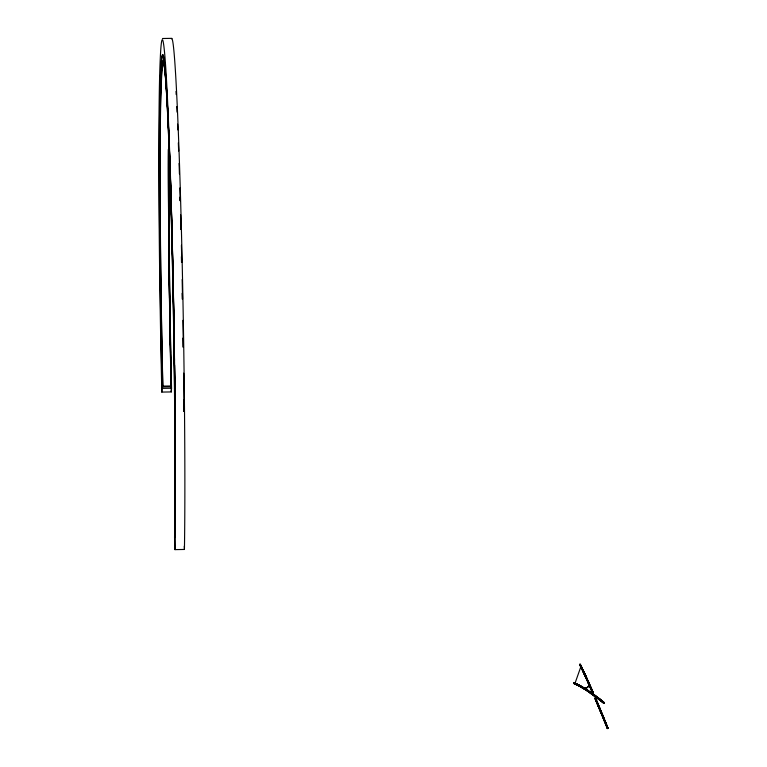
<?xml version="1.0" encoding="UTF-8"?>
<svg xmlns="http://www.w3.org/2000/svg" width="767" height="767" viewBox="0 0 767 767"><rect width="100%" height="100%" fill="white"/><g stroke="black" fill="none" stroke-linecap="round" stroke-linejoin="round"><path stroke-width="1.15" d="M168.865 148.923A268.661 6.347 89 0 0 171.559 388.207L171.271 391.927L161.818 392.09L162.105 388.361A268.661 6.347 89 0 1 160.629 72.75A268.661 6.347 89 0 1 170.504 191.012A268.661 6.347 89 0 1 174.55 537.494L174.962 549.623L184.425 549.46A283.79 6.702 89 0 0 181.271 224.424A283.79 6.702 89 0 0 171.463 38.877M174.828 537.485L174.665 532.634A262.602 6.203 89 0 0 170.705 193.965A262.602 6.203 89 0 0 161.06 78.368A262.602 6.203 89 0 0 162.499 386.865L162.383 388.361A268.661 6.347 89 0 1 160.917 72.75A268.661 6.347 89 0 1 170.782 191.002A268.661 6.347 89 0 1 174.828 537.485L175.384 537.475M175.47 532.624L174.953 532.634L174.866 530.208A259.572 6.136 89 0 0 170.955 195.441A259.572 6.136 89 0 0 161.425 81.177A259.572 6.136 89 0 0 162.844 386.117L162.786 386.865A262.602 6.203 89 0 1 162.077 66.163A262.602 6.203 89 0 1 172.949 270.904M168.702 130.361A259.572 6.136 89 0 0 171.166 385.983L171.108 386.721A262.602 6.203 89 0 1 170.648 365.562M168.769 149.258A262.602 6.203 89 0 0 171.386 386.721L171.281 388.207A268.661 6.347 89 0 1 170.667 359.57M574.186 682.831C574.541 684.663 573.035 681.921 575.317 683.311M588.864 685.036L589.056 683.761M604.406 702.745C602.641 703.464 605.815 703.349 603.629 702.179M588.644 685.976L588.864 684.854M577.954 684.893L574.953 683.483L581.137 665.929M579.833 665.085C579.114 663.723 581.376 664.299 580.552 665.679M579.708 664.826L580.351 664.308M588.644 685.784L587.56 687.596L583.936 688.248L580.207 685.899M592.766 693.493C594.502 692.524 592.143 695.132 592.383 692.217M594.818 698.286L595.556 697.98L595.048 698.814M608.058 728.276C606.304 727.873 608.777 729.475 607.704 727.375M588.366 686.523L587.004 687.615L583.936 688.066L580.063 685.851M162.46 38.503L171.913 38.35M162.844 386.117L171.166 385.983M162.499 386.865L171.386 386.721M162.105 388.361L171.559 388.207M573.946 682.889L578.289 684.864M574.483 683.397L580.571 686.417M574.406 682.927L575.01 683.176M574.512 683.148L576.64 684.068M573.783 683.081L575.001 683.598M573.745 683.33L574.972 683.848M574.31 683.589L577.522 685.209M573.86 683.55L574.991 684.03M574.167 683.675L574.684 683.896M575.097 683.205L575.931 683.579M575.528 684.106L574.953 683.483M574.771 683.934L575.298 684.164M575.077 684.068L580.073 686.36M575.576 683.761L577.292 684.567M575.72 683.483L576.247 683.723M575.48 683.541L577.963 684.701M575.394 684.202L575.921 684.442M576.036 683.627L576.563 683.867M575.701 684.346L576.238 684.586M576.353 683.771L577.206 684.174M576.017 684.49L576.554 684.739M576.429 683.982L578.941 685.209M576.333 684.643L576.87 684.893M576.985 684.078L577.522 684.327M576.659 684.797L577.196 685.046M577.311 684.231L577.848 684.49M577.637 684.394L578.174 684.653M577.235 684.643L579.574 685.803M577.196 684.893L578.836 685.88M577.302 685.113L577.848 685.372M577.963 684.557L578.51 684.816M577.628 685.276L578.174 685.535M578.174 685.008L590.753 692.726L604.454 703.195M578.289 684.72L578.836 684.989M578.059 684.778L580.283 685.919M577.954 685.439L578.5 685.708M578.625 684.893L579.171 685.161M578.951 685.065L579.497 685.343M578.721 685.123L579.948 685.736M578.51 685.564L586.678 690.31M578.615 685.784L579.162 686.053M579.286 685.238L579.833 685.516M578.951 685.957L579.497 686.235M579.622 685.42L580.178 685.698M579.392 685.477L581.885 687.568M579.286 686.139L579.833 686.417M579.957 685.602L581.261 686.81M579.622 686.321L580.514 686.791M580.303 685.784L580.849 686.072M579.852 686.292L580.533 686.666M580.638 685.976L581.194 686.264M580.303 686.695L580.859 686.983M580.983 686.168L581.539 686.455M580.638 686.887L581.194 687.174M581.127 686.599L581.99 686.868M581.328 686.36L582.23 686.858M580.983 687.079L581.539 687.366M581.664 686.561L582.757 687.357M581.587 686.858L583.62 687.673M581.328 687.27L582.23 687.769M582.009 686.762L582.575 687.059M581.568 687.261L583.975 688.814M582.354 686.964L582.92 687.261M582.019 687.673L582.575 687.97M582.709 687.165L585.02 688.536M582.364 687.874L582.92 688.181M582.709 688.085L583.275 688.392M583.399 687.577L583.965 687.884M583.064 688.296L583.62 688.603M583.754 687.788L584.32 688.104M584.109 688.009L586.534 689.638M583.697 688.258L603.782 702.898M583.658 688.507L584.675 689.245M583.764 688.718L585.029 689.466M584.809 688.44L585.374 688.756M585.163 688.661L585.729 688.977M584.713 689.159L586.439 690.367M584.818 689.37L585.384 689.686M585.518 688.881L586.084 689.197M585.173 689.591L585.729 689.917M585.873 689.102L586.793 689.658M585.518 689.821L586.084 690.137M586.228 689.332L588.567 690.818M586.582 689.562L587.148 689.888M586.122 690.06L587.388 690.77M586.228 690.271L586.793 690.597M586.937 689.792L587.503 690.118M586.477 690.29L587.148 690.827M587.292 690.022L588.212 690.588M586.832 690.521L589.516 692.189M587.647 690.252L592.105 693.253M587.196 690.751L587.858 691.297M588.308 690.799L589.986 691.776M587.551 690.981L591.29 693.406M587.647 691.201L588.212 691.527M588.001 691.431L588.567 691.767M588.356 691.671L588.922 692.007M588.711 691.911L604.271 703.387M589.066 692.15L590.695 693.215M589.775 691.681L590.341 692.026M590.13 691.93L590.695 692.265M590.485 692.17L591.05 692.515M590.839 692.419L592.91 693.962M590.485 693.119L591.75 693.953M591.501 692.965L593.159 694.001M590.839 693.368L592.45 694.451M591.194 693.617L592.105 694.202M593.255 694.212L583.936 688.248M592.143 694.154L592.805 694.701M592.949 693.905L593.61 694.461M592.709 693.962L594.3 694.969M592.498 694.403L593.505 695.209M592.594 694.614L593.15 694.96M593.303 694.154L593.955 694.71M593.859 694.499L596.026 696.235M593.188 694.902L595.901 696.982M593.994 694.662L594.895 695.257M593.754 694.72L603.965 702.716M593.533 695.151L594.233 695.659M593.639 695.362L594.54 695.966M594.646 695.218L595.681 695.976M594.329 695.87L595.566 696.724M595.71 695.928L596.697 696.743M596.055 696.187L596.937 696.781M595.595 696.676L596.247 697.232M596.39 696.436L598.27 697.797M595.93 696.925L598.567 699.005M596.726 696.695L597.608 697.289M596.275 697.184L597.579 698.248M597.062 696.944L598.596 698.056M597.733 697.452L599.027 698.516M597.598 698.2L598.241 698.756M598.394 697.96L599.89 699.063M598.72 698.219L599.343 698.775M598.26 698.708L598.883 699.264M599.037 698.469L599.669 699.025M598.576 698.958L599.209 699.514M599.363 698.718L601.462 700.319M598.902 699.216L602.306 701.997M599.689 698.977L601.155 700.07M599.228 699.466L600.475 700.52M600.005 699.226L602.766 701.508M600.484 700.463L601.405 701.211M601.251 700.223L601.769 700.568M601.558 700.472L602.076 700.808M601.194 701.172L601.702 701.508M601.865 700.722L602.469 701.268M601.501 701.412L602.009 701.757M602.373 701.057L602.967 701.546M602.469 701.211L603.361 701.997M601.999 701.7L602.603 702.246M602.766 701.45L603.265 701.786M602.296 701.939L602.891 702.486M603.054 701.7L604.223 702.716M602.594 702.188L603.476 702.965M602.689 702.39L603.188 702.725M603.341 701.939L603.84 702.275M603.169 702.668L604.041 703.444M603.265 702.869L603.754 703.205M603.917 702.419L604.501 702.956M580.149 664.212L580.744 665.516M579.9 664.251L580.159 664.788M579.699 664.414L580.168 665.449M579.622 664.625L579.967 665.353M580.408 664.749L580.811 666.216M580.283 664.481L580.36 665.746M579.957 664.941L580.494 666.024M580.677 665.286L581.089 665.842M580.561 666.255L580.303 665.718M580.149 665.698L580.677 665.948M580.935 665.833L581.415 666.878M580.801 665.555L581.846 669.246M580.552 665.593L581.3 668.105M580.283 665.967L580.696 666.523M581.204 666.379L581.952 667.999M580.974 666.226L581.165 666.811M580.82 666.139L580.887 666.849M580.552 666.513L580.964 667.079M581.674 667.031L582.086 668.287M581.338 666.657L581.885 668.441M581.405 666.475L581.683 667.443M581.165 666.619L581.357 667.204M580.955 666.418L581.712 668.958M581.348 667.319L581.367 667.913M581.75 667.501L582.354 668.45M581.357 667.022L581.817 667.721M582.441 668.642L582.086 667.884M581.75 667.836L582.326 670.224M581.635 667.827L582.019 668.728M582.632 669.438L582.143 668.661L582.824 671.307M582.153 668.364L582.604 670.511M582.019 668.076L582.402 670.013M581.769 668.115L581.98 669.533M583.054 670.32L582.575 669.227M582.431 668.939L582.776 669.725M582.326 669.927L581.904 669.351M582.853 669.821L583.188 670.607M582.738 669.917L582.939 670.531M582.709 669.524L582.882 671.106M582.537 669.495L582.987 670.77M583.466 670.809L583.687 671.298M583.265 670.713L583.697 672.266M583.61 671.509L583.131 670.416M583.188 670.205L583.409 670.694M583.409 671.662L582.987 670.118M582.738 670.157L583.303 672.007M583.754 671.413L583.975 671.902M583.553 671.317L583.591 671.959M583.342 671.202L583.898 672.113M583.16 671.048L583.553 671.969M583.025 671.719L583.735 672.918M582.882 671.422L583.102 671.911M584.176 672.323L584.396 672.812M583.975 672.228L584.742 674.442L584.368 673.407M584.32 673.033L584.032 672.017M583.697 671.614L584.118 673.186L583.955 672.515M583.553 671.643L583.869 673.225M583.39 672.113L583.668 673.129M583.169 672.026L583.39 672.515M584.607 673.244L584.828 673.742M584.464 672.937L584.751 673.953M584.262 672.841L584.607 673.647M584.262 673.493L584.301 674.145M583.869 672.573L584.023 673.867M583.735 673.253L584.157 673.838M583.668 672.726L584.013 673.531M583.591 672.937L583.812 673.436M584.751 673.56L585.116 674.375M584.55 673.464L585.029 675.717M584.54 674.998L583.955 673.349M584.099 673.656L584.444 674.461M585.135 674.72L585.624 675.842M585.183 674.5L585.48 675.526M585.039 674.183L585.279 675.679M584.78 674.298L584.972 675.545M584.54 674.596L584.828 675.631M584.684 675.315L584.31 674.49M586.141 676.599L585.767 675.765M585.624 675.449L585.767 676.168M585.48 675.133L585.911 676.484M585.279 675.037L585.71 676.638M585.029 675.075L585.413 676.906M585.039 676.082L585.269 676.59M584.895 675.756L585.116 676.264M584.751 675.439L584.972 675.948M586.161 676.964L586.506 677.779M586.007 676.638L586.352 677.453M585.921 676.091L586.304 677.932M585.758 676.676L586.151 677.606L585.911 677.002M585.72 675.995L586.007 677.28M585.47 676.034L585.911 677.644M585.47 676.676L585.557 677.232M586.803 678.038L587.023 678.546M586.65 677.702L586.947 678.757M586.362 677.06L586.745 678.91M586.304 677.29L586.65 678.105M586.007 677.807L586.496 678.948M586.295 678.853L585.777 677.692M585.854 677.482L586.199 678.296M585.633 677.366L585.854 677.875M587.244 679.016L587.474 679.533M587.052 678.929L587.397 679.744M586.899 678.603L587.321 679.207M586.947 678.364L587.695 681.604M586.745 678.268L587.1 679.083M587.091 680.271L586.506 678.306M586.745 679.85L586.304 678.459M587.695 680.013L588.068 680.866M587.493 679.926L587.752 680.847M587.397 679.351L587.79 682.179M587.196 679.255L587.541 681.269M587.11 679.409L587.34 681.173M587.043 680.511L586.745 679.447M586.669 679.658L586.889 680.176M588.299 681.355L588.519 681.873M588.145 681.019L588.251 681.604M588.596 682.419L588.001 680.684M587.8 680.588L588.241 682.237M587.551 680.626L587.992 682.275M587.349 680.78L587.647 681.844M589.133 683.234L588.749 682.371M588.596 682.026L589.046 683.435M588.452 681.69L588.749 682.764M588.193 681.805L588.749 683.972M588.001 681.642L588.394 683.541M587.953 682.131L588.452 683.292M587.867 682.333L588.251 683.196M587.723 681.997L587.944 682.525M589.507 684.068L589.737 684.595M589.353 683.733L589.813 685.152M589.161 683.637L589.967 686.724M589.056 683.052L589.459 684.96M588.855 682.956L589.2 683.781M588.625 682.783L589.209 684.998M588.625 682.966L589.008 684.912M588.471 683.694L588.701 684.222M588.327 683.359L588.548 683.876M590.12 685.449L590.341 685.976M589.765 685.017L590.264 686.187M589.66 684.413L590.302 687.846M589.363 684.71L589.813 686.379M589.315 685.209L589.612 686.283M589.008 684.519L589.507 685.688M588.931 684.72L589.315 685.593M590.734 686.839L591.108 687.721M590.58 686.494L591.338 688.622M590.379 686.398L590.878 687.577M590.274 685.794L590.839 689.073M590.072 685.708L590.734 688.459M590.274 687.414L590.58 688.114M589.775 686.244L590.12 687.069M589.698 686.446L590.072 687.328M589.545 686.101L589.765 686.638M591.491 688.584L591.721 689.121M591.146 688.143L591.961 691.278M591.031 687.539L591.808 690.923M591.347 689.869L590.59 687.481M590.695 688.335L590.993 689.428M590.226 687.673L590.532 688.373M592.114 689.993L592.488 690.885M592.182 690.175L592.412 691.086M591.875 689.475L592.21 691.24M591.645 688.939L591.951 690.032M591.156 689.389L591.913 691.546M591.002 689.034L591.376 690.3M590.916 689.245L591.299 690.127M592.728 691.412L593.179 692.86M592.575 691.057L592.949 691.949M592.268 690.348L592.872 692.15M592.565 691.441L592.066 690.262M592.517 691.949L592.728 693.052M592.229 691.863L592.46 692.783M591.817 690.3L592.527 692.965M591.769 690.799L592.22 692.246M592.987 692.39L593.485 693.569M593.035 692.122L593.332 693.215M593.284 693.723L592.584 692.074M592.536 692.572L593.035 693.761M595.949 699.303L596.371 699.916M595.854 698.689L596.295 700.127M595.7 698.334L595.997 699.418M595.556 697.98L596.093 700.271M595.355 697.893L595.844 700.309M595.345 698.516L595.796 700.578M595.048 698.43L595.489 699.868M594.904 698.085L595.192 699.168M596.899 701.143L597.272 702.026M596.745 700.798L597.34 703.205M596.525 700.271L596.985 702.38M596.304 699.744L596.553 700.712M596.688 701.68L596.103 699.657M596.4 701.594L596.736 702.419M596.237 700.626L596.467 702.15M595.796 700.194L596.764 702.85M596.237 701.632L595.566 700.041M597.79 703.253L598.509 706.618M597.637 702.898L598.078 704.336M597.493 702.553L597.714 703.08M597.876 704.48L597.196 701.853M597.426 703.435L598.011 705.832M597.426 704.432L596.745 701.805M596.841 702.649L597.282 704.087M596.544 701.949L596.985 703.387M598.528 705.007L598.893 705.88M598.375 704.652L599.324 708.967M598.011 703.78L598.519 705.381M598.461 705.88L598.749 706.58M598.02 704.835L598.308 706.532M597.493 703.56L598.164 706.186M597.205 703.905L597.646 704.959M599.698 707.797L600.36 709.791M599.554 707.452L599.689 708.171M599.257 706.752L599.621 707.625M598.816 705.707L599.775 709.015M598.768 705.966L599.104 707.404M599.19 707.625L599.382 708.708M598.519 706.004L599.037 708.277M598.318 706.158L598.816 707.749M598.596 707.232L598.087 706.004M600.705 710.223L601.798 714.547M600.35 709.36L600.839 710.942M600.408 709.906L600.638 711.086M599.909 708.324L600.254 710.175M599.784 708.401L600.388 711.124M599.641 708.056L600.187 711.047M599.478 708.938L599.976 710.52M599.334 708.593L599.756 710.012M599.104 708.449L599.468 709.312M601.414 711.939L601.769 712.802M601.692 713.003L602.431 716.483M600.992 710.913L601.673 713.598M600.782 710.395L601.376 713.531M600.542 710.865L601.184 713.444M600.398 710.52L600.628 711.699M600.666 711.814L600.954 712.505M600.254 711.21L600.686 712.236M600.12 710.865L600.475 711.728M602.469 714.499L602.747 715.18M602.258 713.981L603.044 717.567M601.98 713.31L602.507 715.63M601.702 712.62L602.229 714.949M602.191 714.844L602.709 717.155M601.769 713.828L602.076 715.218M601.194 713.07L601.596 714.461M601.05 712.725L601.318 713.78M603.303 716.522L603.715 717.519M603.092 716.004L603.495 717.385M602.757 715.592L603.466 717.96M602.546 714.662L603.293 717.529M602.603 715.86L602.91 717.644M601.951 715.304L602.296 716.148M604.319 718.995L604.521 719.494M603.984 718.18L604.434 719.695M603.773 717.672L604.166 719.043M603.504 717.011L604.099 719.513M603.303 716.924L603.763 718.046M603.696 718.526L603.984 719.877M603.562 718.2L603.715 719.225M603.13 717.778L603.658 719.465M602.987 717.442L603.389 718.813M602.852 717.107L603.111 718.152M605.048 720.798L605.316 721.45M604.847 720.299L605.23 721.642M604.578 719.647L605.412 723.799M604.454 719.321L604.895 721.469M604.252 719.235L604.904 722.15M604.137 719.599L604.578 721.747M604.003 719.273L604.444 721.421M603.802 719.427L604.319 721.095M603.581 719.293L603.984 720.271M606.342 723.99L605.892 722.869M605.633 722.236L606.007 723.559M605.499 721.91L605.93 724.019M605.24 721.268L606.429 725.927M605.058 721.872L605.681 724.058M604.799 721.229L605.221 723.339M604.722 721.689L605.163 722.792M604.511 721.565L604.77 722.207M606.774 725.064L607.157 727.749M606.649 724.757L607.081 727.969M606.524 724.441L606.755 725.429M606.266 723.818L606.802 726.196M606.016 723.185L606.553 725.582M605.748 724.23L606.16 725.668M606.112 725.534L605.489 723.597M605.355 723.655L605.729 724.604M607.263 726.291L607.732 727.873M607.186 726.512L607.493 727.269M607.522 728.65L606.965 725.544M606.678 726.541L607.042 727.452M606.371 725.783L606.726 727.068M606.246 725.477L606.601 726.761M607.752 727.499L607.991 728.104M607.627 727.202L607.972 728.468M607.435 727.116L607.541 728.056M607.186 727.154L607.426 727.758M607.1 727.605L607.32 728.564M606.975 727.298L607.205 728.267M184.31 546.152L184.425 549.46M161.818 392.09A283.79 6.702 89 0 1 160.265 58.695A283.79 6.702 89 0 1 170.686 183.62A283.79 6.702 89 0 1 174.962 549.623M171.271 391.927A283.79 6.702 89 0 1 171.223 389.55M171.06 382.378A283.79 6.702 89 0 1 170.648 362.446M170.303 344.891A283.79 6.702 89 0 1 169.881 321.057M169.526 298.152A283.79 6.702 89 0 1 169.114 267.462M168.75 232.42A283.79 6.702 89 0 1 168.404 149.383M176.007 91.398A268.661 6.347 89 0 1 176.18 94.552M176.793 106.546A268.661 6.347 89 0 1 177.062 112.135M177.589 124.129A268.661 6.347 89 0 1 177.839 129.92M178.347 142.806A268.661 6.347 89 0 1 178.644 151.013M179.085 163.419A268.661 6.347 89 0 1 179.43 173.956M179.871 187.953A268.661 6.347 89 0 1 180.245 200.676M180.638 214.789A268.661 6.347 89 0 1 181.022 229.381M181.415 245.267A268.661 6.347 89 0 1 181.798 262.41M182.162 279.533A268.661 6.347 89 0 1 182.556 299.111M182.93 320.357A268.661 6.347 89 0 1 183.351 347.144M183.696 373.155A268.661 6.347 89 0 1 184.09 411.361M170.523 352.532A268.661 6.347 89 0 1 169.9 317.72M169.737 307.423A268.661 6.347 89 0 1 169.114 260.502M168.98 247.329A268.661 6.347 89 0 1 168.577 148.932M179.862 197.196A268.661 6.347 89 0 1 179.957 200.676M180.619 224.856A268.661 6.347 89 0 1 180.734 229.381M181.395 256.677A268.661 6.347 89 0 1 181.52 262.41M182.162 293.339A268.661 6.347 89 0 1 182.268 299.111M182.93 338.103A268.661 6.347 89 0 1 183.064 347.144M183.696 399.617A268.661 6.347 89 0 1 183.802 411.361M173.026 274.49A262.602 6.203 89 0 1 174.502 360.519M174.56 365.236A262.602 6.203 89 0 1 174.953 532.634M170.581 362.149A262.602 6.203 89 0 1 169.881 324.911M169.823 321.363A262.602 6.203 89 0 1 169.124 272.534M169.066 267.798A262.602 6.203 89 0 1 168.481 149.258"/></g></svg>
